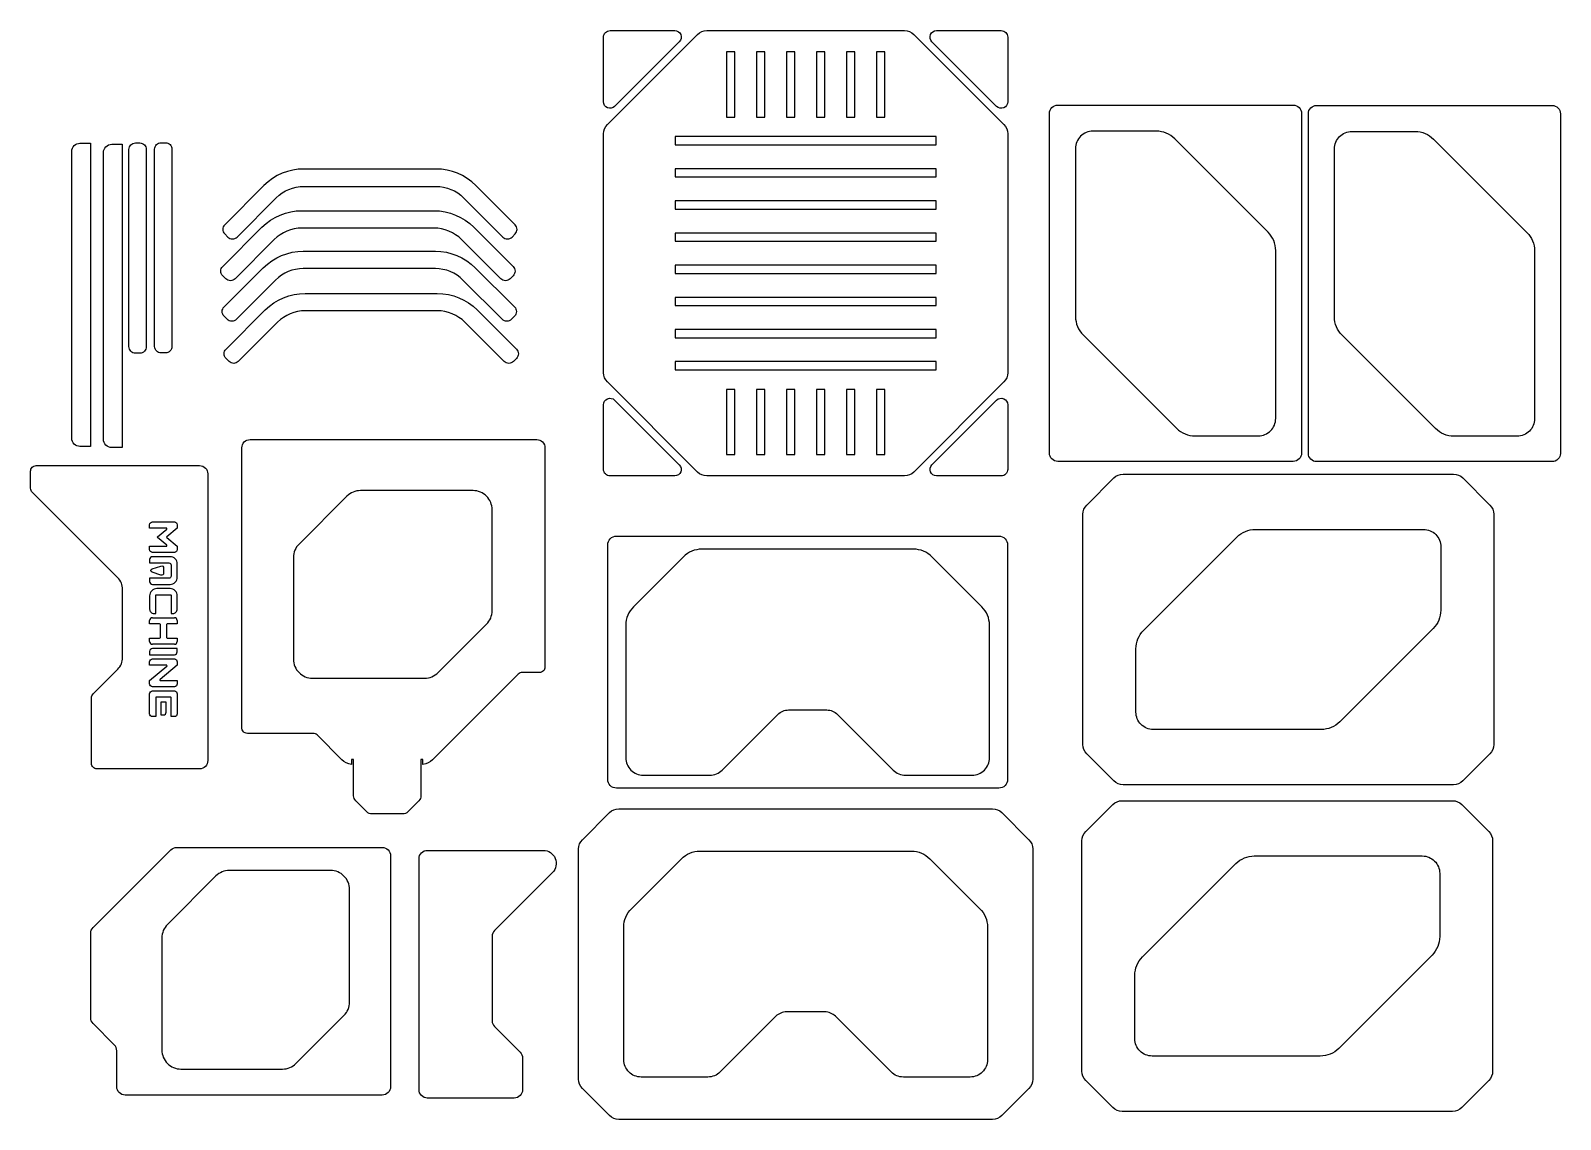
# Model space of a CAD drawing. Header units: millimetres. Extents: x -1783 to 1737, y -1177 to 1329.
import ezdxf

# ---------------------------------------------------------------- set-up
doc = ezdxf.new("R2010")
doc.units = ezdxf.units.MM
doc.layers.get('0').update_dxf_attribs({"linetype": 'CONTINUOUS'})

msp = doc.modelspace()

# ---------------------------------------------------------------- linework, layer by layer
for p, q in [((-1509.4, -36.2), (-1509.4, -28.7)), ((-1502.8, -22.1), (-1452.5, -22.1)), ((-1445.9, -28.7), (-1445.9, -36.2)), ((-1486.4, -36.2), (-1509.4, -36.2)), ((-1509.4, -76.6), (-1509.4, -69)), ((-1509.4, -69), (-1486.4, -69)), ((-1484.7, -67.3), (-1484.7, -37.9)), ((-1470.6, -37.9), (-1470.6, -67.3)), ((-1445.9, -36.2), (-1468.9, -36.2)), ((-1468.9, -69), (-1445.9, -69)), ((-1445.9, -69), (-1445.9, -76.6)), ((-1452.5, -83.2), (-1502.8, -83.2))]:
    msp.add_line(p, q)
for points in [[(-227.6, 304.4, -0.198912), (-248.8, 313.2), (-456.2, 520.6, -0.198912), (-465, 541.8), (-465, 1092, -0.198912), (-456.2, 1113.2), (-248.8, 1320.6, -0.198912), (-227.6, 1329.4), (227.6, 1329.4, -0.198912), (248.8, 1320.6), (456.2, 1113.2, -0.198912), (465, 1092), (465, 541.8, -0.198912), (456.2, 520.6), (248.8, 313.2, -0.198912), (227.6, 304.4)], [(-301.2, 1329.4, -0.668179), (-290.6, 1303.8), (-439.4, 1155, -0.668179), (-465, 1165.6), (-465, 1314.4, -0.414214), (-450, 1329.4)], [(439.4, 1155), (290.6, 1303.8, -0.668179), (301.2, 1329.4), (450, 1329.4, -0.414214), (465, 1314.4), (465, 1165.6, -0.668179)], [(580.1, 337.9, -0.414214), (561, 356.9), (561, 1138.8, -0.414214), (580.1, 1157.9), (1122, 1157.9, -0.414214), (1141, 1138.8), (1141, 356.9, -0.414214), (1122, 337.9)], [(1717.6, 1157.2, -0.414214), (1736.7, 1138.1), (1736.7, 356.2, -0.414214), (1717.6, 337.2), (1175.7, 337.2, -0.414214), (1156.7, 356.2), (1156.7, 1138.1, -0.414214), (1175.7, 1157.2)], [(1064, 865.5), (849.2, 1080.3, 0.198912), (806.8, 1097.9), (661, 1097.9, 0.414214), (621, 1057.9), (621, 671.3, 0.198912), (638.6, 628.9), (853.4, 414, 0.198912), (895.9, 396.5), (1041.6, 396.5, 0.414214), (1081.6, 436.5), (1081.6, 823, 0.198912)], [(1659.7, 864.7, -0.198912), (1677.3, 822.3), (1677.3, 435.8, -0.414214), (1637.3, 395.8), (1491.5, 395.8, -0.198912), (1449.1, 413.3), (1234.2, 628.2, -0.198912), (1216.7, 670.6), (1216.7, 1057.2, -0.414214), (1256.7, 1097.2), (1402.4, 1097.2, -0.198912), (1444.8, 1079.6)], [(-1669.6, 372.1, -0.414214), (-1688.6, 391.1), (-1688.6, 1051.1, -0.414214), (-1669.6, 1070.1), (-1645.4, 1070.1), (-1645.4, 372.1)], [(-1596.5, 369.5, -0.414214), (-1615.5, 388.6), (-1615.5, 1048.5, -0.414214), (-1596.5, 1067.6), (-1572.3, 1067.6), (-1572.3, 369.5)], [(-1532, 586.9), (-1542, 586.9, -0.414214), (-1557, 601.9), (-1557, 1055.7, -0.414214), (-1542, 1070.7), (-1532, 1070.7, -0.414214), (-1517, 1055.7), (-1517, 601.9, -0.414214)], [(-1473, 1071.3, -0.414214), (-1458, 1056.3), (-1458, 602.5, -0.414214), (-1473, 587.5), (-1483, 587.5, -0.414214), (-1498, 602.5), (-1498, 1056.3, -0.414214), (-1483, 1071.3)], [(-1218, 944.5, -0.198912), (-1154.4, 970.8), (-850.5, 970.8, -0.198912), (-786.9, 944.5), (-696.6, 854.2, 0.414214), (-675.4, 854.2), (-668.3, 861.3, 0.414214), (-668.3, 882.5), (-758.6, 972.8, 0.198912), (-850.5, 1010.8), (-1154.4, 1010.8, 0.198912), (-1246.3, 972.8), (-1336.6, 882.5, 0.414214), (-1336.6, 861.3), (-1329.5, 854.2, 0.414214), (-1308.3, 854.2)], [(-1222.7, 848.4), (-1312.9, 758.1, -0.414214), (-1334.2, 758.1), (-1341.2, 765.2, -0.414214), (-1341.2, 786.4), (-1251, 876.7, -0.198912), (-1159, 914.8), (-855.2, 914.8, -0.198912), (-763.3, 876.7), (-673, 786.4, -0.414214), (-673, 765.2), (-680.1, 758.1, -0.414214), (-701.3, 758.1), (-791.6, 848.4, 0.198912), (-855.2, 874.8), (-1159, 874.8, 0.198912)], [(-852, 821.5, -0.198912), (-760.1, 783.5), (-669.8, 693.2, -0.414214), (-669.8, 672), (-676.9, 664.9, -0.414214), (-698.1, 664.9), (-788.4, 755.2, 0.198912), (-852, 781.5), (-1155.8, 781.5, 0.198912), (-1219.5, 755.2), (-1309.7, 664.9, -0.414214), (-1331, 664.9), (-1338, 672, -0.414214), (-1338, 693.2), (-1247.8, 783.5, -0.198912), (-1155.8, 821.5)], [(-672.4, 567.8, -0.414214), (-693.6, 567.8), (-783.9, 658.1, 0.198912), (-847.5, 684.4), (-1151.4, 684.4, 0.198912), (-1215, 658.1), (-1305.3, 567.8, -0.414214), (-1326.5, 567.8), (-1333.6, 574.9, -0.414214), (-1333.6, 596.1), (-1243.3, 686.3, -0.198912), (-1151.4, 724.4), (-847.5, 724.4, -0.198912), (-755.6, 686.3), (-665.3, 596.1, -0.414214), (-665.3, 574.9)], [(-465, 468.2, -0.668179), (-439.4, 478.8), (-290.6, 330, -0.668179), (-301.2, 304.4), (-450, 304.4, -0.414214), (-465, 319.4)], [(465, 319.4, -0.414214), (450, 304.4), (301.2, 304.4, -0.668179), (290.6, 330), (439.4, 478.8, -0.668179), (465, 468.2)], [(-858.2, -348.9, -0.166549), (-880.4, -359.7), (-880.4, -348.1), (-885.1, -348.1), (-885.1, -431.8, -0.198912), (-889.9, -443.2), (-915.4, -468.8, -0.198912), (-926.8, -473.5), (-998.3, -473.5, -0.198912), (-1009.8, -468.8), (-1035.3, -443.2, -0.198912), (-1040, -431.8), (-1040, -348.1), (-1044.8, -348.1), (-1044.8, -359.7, -0.166549), (-1067, -348.9), (-1124, -291.9, 0.198912), (-1132.9, -288.2), (-1284.5, -288.2, -0.414214), (-1297.2, -275.5), (-1297.2, 369, -0.414214), (-1278.2, 388.1), (-618.7, 388.1, -0.414214), (-599.7, 369), (-599.7, -135.5, -0.414214), (-612.4, -148.2), (-652.3, -148.2, 0.198912), (-661.3, -152)], [(-1770.6, 328), (-1394.5, 328, -0.414214), (-1375.5, 309), (-1375.5, -350.9, -0.414214), (-1394.5, -370), (-1630.6, -370, -0.414214), (-1643.3, -357.3), (-1643.3, -206.5, -0.198912), (-1639.6, -197.5), (-1582.6, -140.5, 0.198912), (-1571.5, -113.6), (-1571.5, 43, 0.198912), (-1582.6, 69.9), (-1779.5, 266.9, -0.198912), (-1783.3, 275.8), (-1783.3, 315.3, -0.414214)], [(1490.8, 308.5, -0.198912), (1512, 299.7), (1574.4, 237.3, -0.198912), (1583.2, 216), (1583.2, -314.1, -0.198912), (1574.4, -335.3), (1512, -397.7, -0.198912), (1490.8, -406.5), (730.6, -406.5, -0.198912), (709.4, -397.7), (647, -335.3, -0.198912), (638.2, -314.1), (638.2, 216, -0.198912), (647, 237.3), (709.4, 299.7, -0.198912), (730.6, 308.5)], [(-1134.7, -161.2), (-876.6, -161.2, 0.198912), (-845.6, -148.3), (-734.1, -36.9, 0.198912), (-721.3, -5.9), (-721.3, 226.8, 0.414214), (-765.1, 270.6), (-1024.3, 270.6, 0.198912), (-1055.3, 257.8), (-1165.6, 147.5, 0.198912), (-1178.5, 116.5), (-1178.5, -117.4, 0.414214)], [(-1445.9, 134.7, -0.414214), (-1452.5, 128.1), (-1502.8, 128.1, -0.414214), (-1509.4, 134.7), (-1509.4, 142.3), (-1470.9, 142.3, 0.700208), (-1470, 144.6), (-1491.2, 162.3, -0.466308), (-1491.2, 164.4), (-1470, 182.1, 0.700208), (-1470.9, 184.4), (-1509.4, 184.4), (-1509.4, 192, -0.414214), (-1502.8, 198.6), (-1452.5, 198.6, -0.414214), (-1445.9, 192), (-1445.9, 185.1, -0.221695), (-1446.3, 184.1), (-1469.8, 164.4, 0.466308), (-1469.8, 162.3), (-1446.3, 142.7, -0.221695), (-1445.9, 141.6)], [(760, -93.6, -0.198912), (777.6, -51.2), (992.4, 163.7, -0.198912), (1034.9, 181.3), (1421.4, 181.3, -0.414214), (1461.4, 141.3), (1461.4, -4.5, -0.198912), (1443.8, -46.9), (1229, -261.8, -0.198912), (1186.6, -279.3), (800, -279.3, -0.414214), (760, -239.3)], [(464.6, 145.7), (464.6, -394.3, -0.414214), (444.6, -414.3), (-435.4, -414.3, -0.414214), (-455.4, -394.3), (-455.4, 145.7, -0.414214), (-435.4, 165.7), (444.6, 165.7, -0.414214)], [(-1509.4, 68.9), (-1509.4, 61.3, 0.414214), (-1502.8, 54.8), (-1462.3, 54.8, 0.414214), (-1445.9, 71.2), (-1445.9, 101.8, 0.414214), (-1462.3, 118.3), (-1502.8, 118.3, 0.414214), (-1509.4, 111.7), (-1509.4, 104.2), (-1464.9, 104.2, -0.414214), (-1460, 99.2), (-1460, 73.8, -0.414214), (-1464.9, 68.9)], [(-39.2, -234.3), (48.5, -234.3, -0.198912), (73.3, -244.6), (201.3, -372.6, 0.198912), (229.6, -384.3), (383, -384.3, 0.414214), (423, -344.3), (423, -39.2, 0.198912), (405.4, 3.2), (290.6, 118.1, 0.198912), (248.2, 135.7), (-238.9, 135.7, 0.198912), (-281.3, 118.1), (-396.2, 3.2, 0.198912), (-413.7, -39.2), (-413.7, -344.3, 0.414214), (-373.7, -384.3), (-220.3, -384.3, 0.198912), (-192, -372.6), (-64, -244.6, -0.198912)], [(-1503.4, 82.6, -0.720469), (-1503.4, 90.5), (-1483.7, 97, -0.512039), (-1477.3, 92.3), (-1477.3, 80.7, -0.512039), (-1483.7, 76)], [(-1499.5, -12.2), (-1495.3, -12.2), (-1495.3, 29.5, -0.414214), (-1494, 30.8), (-1461.3, 30.8, -0.414214), (-1460, 29.5), (-1460, -12.2), (-1455.7, -12.2, 0.414214), (-1445.9, -2.3), (-1445.9, 28.4, 0.414214), (-1462.3, 44.9), (-1492.9, 44.9, 0.414214), (-1509.4, 28.4), (-1509.4, -2.3, 0.414214)], [(-1509.4, -107.1), (-1452.5, -107.1, 0.414214), (-1445.9, -100.6), (-1445.9, -93), (-1502.8, -93, 0.414214), (-1509.4, -99.6)], [(-1452.5, -117, -0.414214), (-1445.9, -123.6), (-1445.9, -131.1), (-1485.5, -164.3, 0.700208), (-1484.6, -166.7), (-1445.9, -166.7), (-1445.9, -174.2, -0.414214), (-1452.5, -180.8), (-1502.8, -180.8, -0.414214), (-1509.4, -174.2), (-1509.4, -166.7), (-1469.8, -133.5, 0.700208), (-1470.7, -131.1), (-1509.4, -131.1), (-1509.4, -123.6, -0.414214), (-1502.8, -117)], [(-1502.8, -249.6, -0.414214), (-1509.4, -243), (-1509.4, -197.2, -0.414214), (-1502.8, -190.6), (-1452.5, -190.6, -0.414214), (-1445.9, -197.2), (-1445.9, -243, -0.414214), (-1452.5, -249.6), (-1460, -249.6), (-1460, -206.1, 0.414214), (-1461.3, -204.8), (-1494, -204.8, 0.414214), (-1495.3, -206.1), (-1495.3, -249.6)], [(-1471.2, -216.7), (-1483.6, -216.7), (-1483.6, -245.9), (-1477.8, -245.9, 0.414214), (-1471.2, -239.4)], [(1571.9, -514.4, -0.198912), (1580.7, -535.6), (1580.7, -1065.7, -0.198912), (1571.9, -1087), (1509.5, -1149.4, -0.198912), (1488.3, -1158.2), (728.2, -1158.2, -0.198912), (706.9, -1149.4), (644.5, -1087, -0.198912), (635.7, -1065.7), (635.7, -535.6, -0.198912), (644.5, -514.4), (706.9, -452, -0.198912), (728.2, -443.2), (1488.3, -443.2, -0.198912), (1509.5, -452)], [(1571.9, -514.4, -0.198912), (1580.7, -535.6), (1580.7, -1065.7, -0.198912), (1571.9, -1087), (1509.5, -1149.4, -0.198912), (1488.3, -1158.2), (728.2, -1158.2, -0.198912), (706.9, -1149.4), (644.5, -1087, -0.198912), (635.7, -1065.7), (635.7, -535.6, -0.198912), (644.5, -514.4), (706.9, -452, -0.198912), (728.2, -443.2), (1488.3, -443.2, -0.198912), (1509.5, -452)], [(-430.1, -1176.8, -0.198912), (-451.3, -1168), (-513.7, -1105.6, -0.198912), (-522.5, -1084.4), (-522.5, -554.2, -0.198912), (-513.7, -533), (-451.3, -470.6, -0.198912), (-430.1, -461.8), (430.1, -461.8, -0.198912), (451.3, -470.6), (513.7, -533, -0.198912), (522.5, -554.2), (522.5, -1084.4, -0.198912), (513.7, -1105.6), (451.3, -1168, -0.198912), (430.1, -1176.8)], [(-974, -550.7, -0.414214), (-955, -569.7), (-955, -1101.6, -0.414214), (-974, -1120.7), (-1565.9, -1120.7, -0.414214), (-1585, -1101.6), (-1585, -1018.6, 0.198912), (-1590.6, -1005.1), (-1639.4, -956.2, -0.198912), (-1645, -942.8), (-1645, -748.6, -0.198912), (-1639.4, -735.1), (-1460.6, -556.2, -0.198912), (-1447.1, -550.7)], [(-603.8, -557.5, -0.668179), (-582.6, -608.7), (-715.8, -741.9, 0.198912), (-721.4, -755.4), (-721.4, -949.6, 0.198912), (-715.8, -963.1), (-657, -1021.9, -0.198912), (-651.4, -1035.4), (-651.4, -1108.4, -0.414214), (-670.5, -1127.5), (-870.5, -1127.5, -0.414214), (-889.5, -1108.4), (-889.5, -576.5, -0.414214), (-870.5, -557.5)], [(418.4, -1039.3, -0.414214), (378.4, -1079.3), (224.9, -1079.3, -0.198912), (196.7, -1067.6), (68.6, -939.5, 0.198912), (43.9, -929.3), (-43.9, -929.3, 0.198912), (-68.6, -939.5), (-196.7, -1067.6, -0.198912), (-224.9, -1079.3), (-378.4, -1079.3, -0.414214), (-418.4, -1039.3), (-418.4, -734.1, -0.198912), (-400.8, -691.7), (-285.9, -576.9, -0.198912), (-243.5, -559.3), (243.5, -559.3, -0.198912), (285.9, -576.9), (400.8, -691.7, -0.198912), (418.4, -734.1)], [(990, -587.9, -0.198912), (1032.4, -570.4), (1418.9, -570.4, -0.414214), (1458.9, -610.4), (1458.9, -756.1, -0.198912), (1441.4, -798.5), (1226.5, -1013.4, -0.198912), (1184.1, -1031), (797.5, -1031, -0.414214), (757.5, -991), (757.5, -845.2, -0.198912), (775.1, -802.8)], [(990, -587.9, -0.198912), (1032.4, -570.4), (1418.9, -570.4, -0.414214), (1458.9, -610.4), (1458.9, -756.1, -0.198912), (1441.4, -798.5), (1226.5, -1013.4, -0.198912), (1184.1, -1031), (797.5, -1031, -0.414214), (757.5, -991), (757.5, -845.2, -0.198912), (775.1, -802.8)], [(-1049.4, -906.7), (-1049.4, -647.5, 0.414214), (-1093.2, -603.7), (-1325.9, -603.7, 0.198912), (-1356.9, -616.5), (-1468.4, -728, 0.198912), (-1481.2, -759), (-1481.2, -1017, 0.414214), (-1437.4, -1060.9), (-1203.5, -1060.9, 0.198912), (-1172.6, -1048), (-1062.2, -937.7, 0.198912)]]:
    msp.add_lwpolyline(points, format="xyb", close=True)
for points in [[(-182, 1280.4), (-182, 1130.4), (-163, 1130.4), (-163, 1280.4)], [(-94, 1280.4), (-113, 1280.4), (-113, 1130.4), (-94, 1130.4)], [(-25, 1280.4), (-44, 1280.4), (-44, 1130.4), (-25, 1130.4)], [(44, 1130.4), (44, 1280.4), (25, 1280.4), (25, 1130.4)], [(113, 1280.4), (94, 1280.4), (94, 1130.4), (113, 1130.4)], [(182, 1130.4), (182, 1280.4), (163, 1280.4), (163, 1130.4)], [(-300, 1085.4), (-300, 1066.4), (300, 1066.4), (300, 1085.4)], [(-300, 1011.4), (-300, 992.4), (300, 992.4), (300, 1011.4)], [(-300, 937.4), (-300, 918.4), (300, 918.4), (300, 937.4)], [(-300, 863.4), (-300, 844.4), (300, 844.4), (300, 863.4)], [(-300, 770.4), (300, 770.4), (300, 789.4), (-300, 789.4)], [(300, 715.4), (-300, 715.4), (-300, 696.4), (300, 696.4)], [(-300, 622.4), (300, 622.4), (300, 641.4), (-300, 641.4)], [(-300, 567.4), (-300, 548.4), (300, 548.4), (300, 567.4)], [(-182, 353.4), (-163, 353.4), (-163, 503.4), (-182, 503.4)], [(-94, 503.4), (-113, 503.4), (-113, 353.4), (-94, 353.4)], [(-25, 353.4), (-25, 503.4), (-44, 503.4), (-44, 353.4)], [(25, 503.4), (25, 353.4), (44, 353.4), (44, 503.4)], [(113, 353.4), (113, 503.4), (94, 503.4), (94, 353.4)], [(182, 503.4), (163, 503.4), (163, 353.4), (182, 353.4)]]:
    msp.add_lwpolyline(points, close=True)
for centre, radius, start, end in [((-1502.8, -28.7), 6.58, 90, 180), ((-1452.5, -28.7), 6.58, 0, 90), ((-1486.4, -37.9), 1.7, 0, 90), ((-1486.4, -67.3), 1.7, 270, 360), ((-1468.9, -37.9), 1.7, 90, 180), ((-1468.9, -67.3), 1.7, 180, 270), ((-1502.8, -76.6), 6.58, 180, 270), ((-1452.5, -76.6), 6.58, -90, 0)]:
    msp.add_arc(centre, radius, start, end)

doc.saveas('drawing.dxf')
